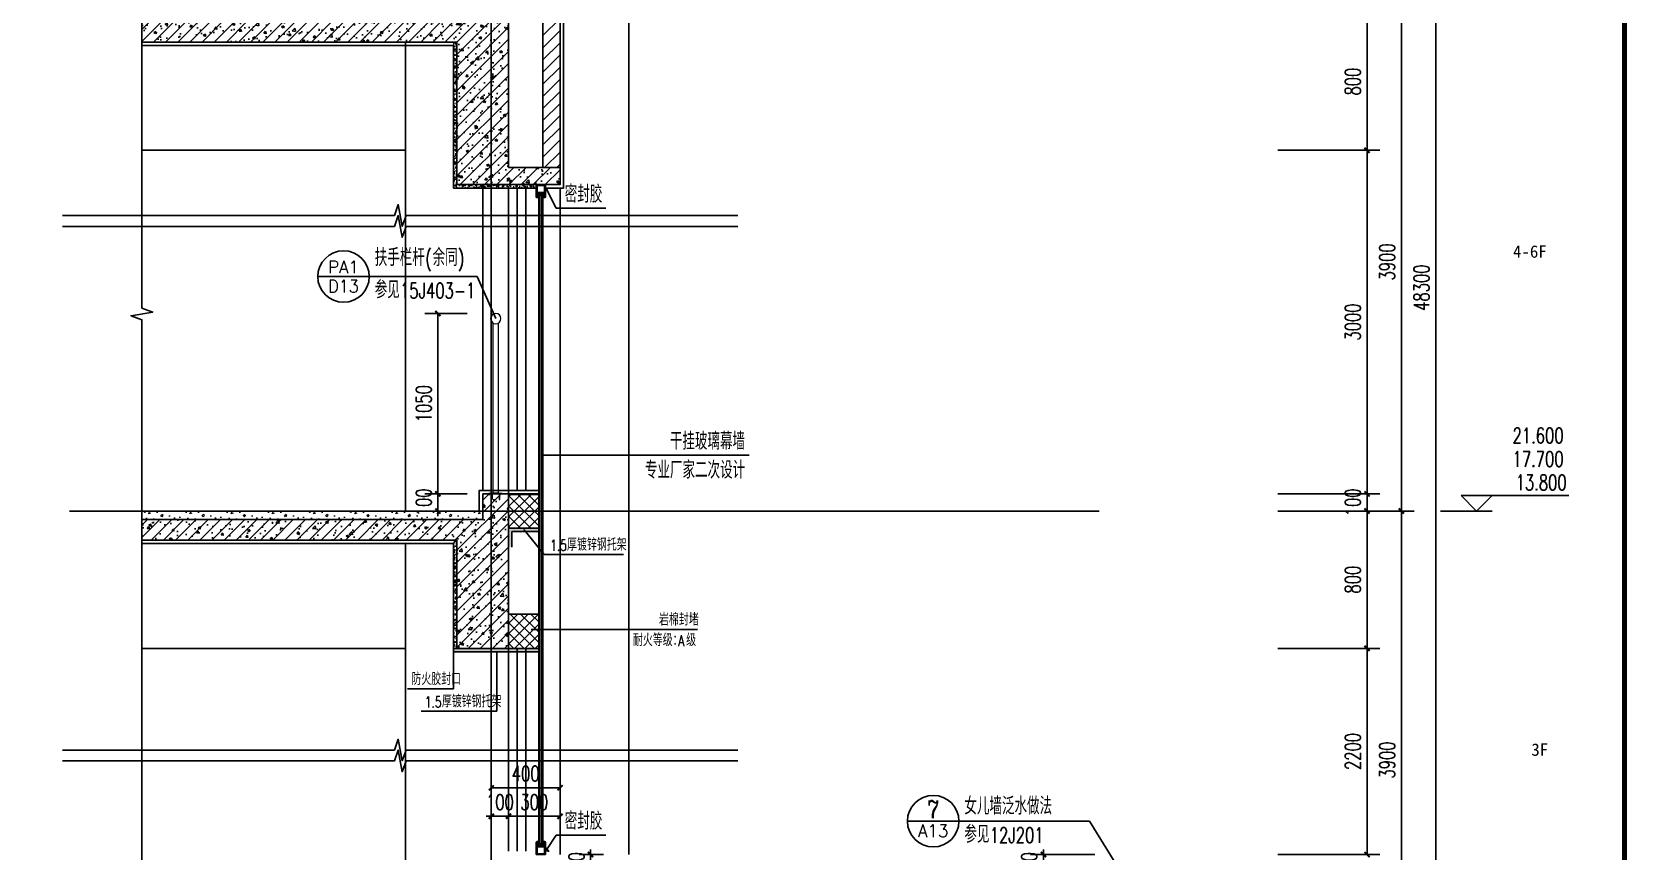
# Model space of a CAD drawing. Extents: x 1738711 to 2346805, y 1189731 to 2516152.
# Drawn here: x 1923901 to 1933188, y 1227714 to 1232484 of the extents above; entities that cross this region are included whole.
import ezdxf
from ezdxf.enums import TextEntityAlignment as Align

# ---------------------------------------------------------------- set-up
doc = ezdxf.new("R2010")
doc.units = 0
doc.header["$LTSCALE"] = 1000
doc.header["$MEASUREMENT"] = 0
for name, color, linetype, lineweight in [('_0', 7, 'Continuous', 25), ('填充', 252, 'Continuous', 5), ('栏杆', 6, 'Continuous', 15)]:
    doc.layers.add(name, color=color, linetype=linetype, lineweight=lineweight)
for name, color, linetype in [('CONTINUOUS', 7, 'Continuous'), ('CURTWALL', 4, 'Continuous'), ('DIM_ELEV', 3, 'Continuous'), ('DIM_IDEN', 3, 'Continuous'), ('DIM_LEAD', 3, 'Continuous'), ('DIM_SYMB', 3, 'Continuous'), ('DOTE', 1, 'Continuous'), ('IRON1', 8, 'Continuous'), ('PUB_DIM', 3, 'Continuous'), ('PUB_HATCH', 8, 'Continuous'), ('PUB_TEXT', 7, 'Continuous'), ('TK', 4, 'Continuous'), ('WALL', 40, 'Continuous'), ('WINDOW', 144, 'Continuous'), ('切线', 35, 'Continuous'), ('看线', 8, 'Continuous'), ('面层', 6, 'Continuous')]:
    doc.layers.add(name, color=color, linetype=linetype)
doc.styles.add('_TCH_DIM', font='SIMPLEX', dxfattribs={"bigfont": 'GBCBIG'})
doc.styles.add('_TCH_DIM_T3', font='SIMPLEX', dxfattribs={"width": 0.705882, "bigfont": 'GBCBIG'})
doc.styles.add('_TCH_LABEL', font='COMPLEX', dxfattribs={"bigfont": 'GBCBIG'})
doc.styles.add('STW', font='simhei_0.ttf')
doc.styles.add('宋体', font='SIMSUN.TTF', dxfattribs={"width": 0.75})
doc.dimstyles.new('_TCH_ARCH&&30', dxfattribs={"dimtxt": 89.25, "dimasz": 30, "dimexe": 75, "dimexo": 90, "dimgap": 37.875, "dimtad": 1, "dimdec": 0, "dimzin": 0, "dimdsep": 46, "dimtxsty": '_TCH_DIM_T3', "dimblk": 'ARCHTICK', "dimcen": 0.09, "dimclrt": 7, "dimazin": 2, "dimtfac": 1, "dimtdec": 0, "dimtix": 1, "dimtmove": 2, "dimatfit": 3, "dimfxl": 20, "dimtolj": 1, "dimtzin": 0, "dimarcsym": 0})
pattern_1 = [(37.5, (0, 0), (-0.80001565, 24.47066187), [0, -19.304, 0, -21.59, 0, -20.6375]), (7.5, (0, 0), (22.47616416, 35.84125503), [0, -10.414, 0, -17.399, 0, -6.6675]), (327.5, (-15.62, 0), (39.54961851, 0.07185923), [0, -6.35, 0, -22.86, 0, -29.845]), (317.5, (-15.62, 0), (38.1778226, 11.14646616), [0, -3.175, 0, -14.986, 0, -17.145])]

# ---------------------------------------------------------------- blocks, each defined once
blk = doc.blocks.new('gdfdgdfgdfbvfcxv')
at = {"layer": '填充'}
blk.add_line((264925, -67479), (264925, -67589), dxfattribs=at)
for points in [[(264919, -67480), (264829, -67480, -1), (264829, -67468), (264919, -67468)], [(264919, -67588), (264829, -67588, 1), (264829, -67600), (264919, -67600)]]:
    blk.add_lwpolyline(points, format="xyb", dxfattribs=at)
blk.add_lwpolyline([(264911, -67634), (264911, -67434), (264919, -67434), (264919, -67634)], close=True, dxfattribs=at)
blk.add_lwpolyline([(264911, -67634), (264911, -67434), (264919, -67434), (264919, -67634)], close=True, dxfattribs=at)
for centre, radius, start, end in [((264919, -67483), 4.5, 318.2388, 90), ((264915, -67488), 9.2, 330.3198, 59.7492), ((264919, -67495), 4.5, 318.2388, 90), ((264919, -67501), 4.5, 318.2388, 90), ((264919, -67507), 4.5, 318.2388, 90), ((264919, -67513), 4.5, 318.2388, 90), ((264919, -67519), 4.5, 318.2388, 90), ((264919, -67525), 4.5, 318.2388, 90), ((264919, -67531), 4.5, 318.2388, 90), ((264919, -67537), 4.5, 318.2388, 90), ((264919, -67543), 4.5, 318.2388, 90), ((264919, -67549), 4.5, 318.2388, 90), ((264919, -67555), 4.5, 318.2388, 90), ((264919, -67561), 4.5, 318.2388, 90), ((264919, -67567), 4.5, 318.2388, 90), ((264919, -67573), 4.5, 318.2388, 90), ((264919, -67579), 4.5, 318.2388, 90), ((264919, -67585), 4.5, 270, 90)]:
    blk.add_arc(centre, radius, start, end, dxfattribs=at)
blk = doc.blocks.new('ghwerGWEGWEGW')
at = {"layer": '栏杆', "color": 6, "ltscale": 100}
for points in [[(2184611.4, 1556743.3), (2184611.4, 1557732.3)], [(2184641.4, 1556743.3), (2184641.4, 1557732.3)]]:
    blk.add_lwpolyline(points, dxfattribs=at)
blk.add_circle((2184626.4, 1557758.3), 30, dxfattribs=at)
at = {"layer": 'CONTINUOUS', "xscale": -0.384000000001397, "yscale": 0.384000000001397, "zscale": 0.384000000001397, "rotation": 270}
blk.add_blockref('gdfdgdfgdfbvfcxv', (2210560.7, 1455012.4), dxfattribs=at)
blk = doc.blocks.new('sadfqwerwer234')
at = {"layer": 'IRON1'}
for points in [[(15, -77.5), (8, -75.6), (8, -62.5), (15, -62.5)], [(39, -77.5), (46, -75.6), (46, -62.5), (39, -62.5)]]:
    blk.add_hatch(color=256, dxfattribs=at).paths.add_polyline_path(points)
for p, q in [((0, -70.6), (0, 0)), ((0, 0), (54, 0)), ((54, 0), (54, -70.6)), ((5, -75.6), (5, -5)), ((5, -5), (49, -5)), ((49, -45.6), (5, -45.6)), ((5, -45.6), (5, -75.6)), ((5, -75.6), (8, -75.6)), ((46, -48.6), (8, -48.6)), ((8, -48.6), (8, -75.6)), ((8, -48.6), (46, -62.5)), ((46, -48.6), (8, -62.5)), ((8, -62.5), (46, -62.5)), ((8, -75.6), (15, -77.5)), ((39, -62.5), (15, -62.5)), ((46, -75.6), (39, -77.5)), ((46, -75.6), (46, -48.6)), ((46, -75.6), (49, -75.6)), ((49, -75.6), (46, -75.6)), ((49, -5), (49, -75.6)), ((49, -75.6), (49, -45.6)), ((49, -75.6), (49, -70.6))]:
    blk.add_line(p, q, dxfattribs=at)
for centre, start, end in [((5, -70.6), 180, 270), ((49, -70.6), 270, 0)]:
    blk.add_arc(centre, 5, start, end, dxfattribs=at)
blk = doc.blocks.new('hjashrtahreahe')
at = {"layer": 'TK', "color": 3, "const_width": 100}
blk.add_lwpolyline([(2500, 1000), (2500, 58400), (83100, 58400), (83100, 1000)], close=True, dxfattribs=at)
at = {"layer": 'TK', "style": '宋体', "width": 0.75}
for tag, height, p in [('项目负责人', 350, (6003, 57089)), ('专业负责人', 350, (6003, 56224)), ('设计人', 350, (6003, 55419)), ('版号1', 250, (77304, 22193)), ('时间1', 250, (82405, 22193)), ('版号2', 250, (77304, 21593)), ('时间2', 250, (82405, 21593)), ('版号3', 250, (77304, 20993)), ('时间3', 250, (82405, 20993)), ('建筑会签', 0.0001, (78978, 2403)), ('电气会签', 0.0001, (82128, 2403)), ('结构会签', 0.0001, (78978, 1803)), ('暖通会签', 0.0001, (82128, 1803)), ('给排水会签', 0.0001, (78978, 1250)), ('智能化会签', 0.0001, (82128, 1250))]:
    blk.add_attdef(tag, text='', height=height, dxfattribs=at).set_placement(p, align=Align.CENTER)
for tag, p in [('合作设计单位', (80816, 48986)), ('版号说明1', (79854, 22318)), ('版号说明2', (79854, 21718)), ('版号说明3', (79854, 21118)), ('浙江绿储科技有限公司', (80545, 16036)), ('百兆瓦级集中式熔盐储能关键', (80545, 14953)), ('设备研发及制造基地项目', (80545, 14603)), ('1#研发楼', (80545, 13636)), ('图名', (80545, 12436)), ('工程编号', (78978, 11461)), ('子项编号', (82128, 11461)), ('建筑', (78978, 10711)), ('图号', (82128, 10711)), ('施工图', (78978, 9961)), ('2023.03', (82128, 9961)), ('审定', (79353, 8461)), ('审核', (79353, 7711)), ('工程负责', (79353, 6961)), ('专业负责', (79353, 6211)), ('设计', (79353, 5461)), ('制图', (79353, 4711)), ('校对', (79353, 3961))]:
    blk.add_attdef(tag, text='', height=250, dxfattribs=at).set_placement(p, align=Align.MIDDLE_CENTER)
blk = doc.blocks.new('_ArchTick')
at = {"color": 0, "linetype": 'ByBlock', "const_width": 0.4}
blk.add_lwpolyline([(-0.5, -0.5), (0.5, 0.5)], dxfattribs=at)
blk = doc.blocks.new('*D428')
at = {"layer": 'Defpoints', "color": 0, "transparency": 16777216}
for p in [(1926975.9, 1228082.8), (1926575.9, 1227859.8), (1926975.9, 1227859.8)]:
    blk.add_point(p, dxfattribs=at)
at = {"layer": 'PUB_DIM', "color": 0, "lineweight": -2, "transparency": 16777216}
for p, q in [((1926575.9, 1227949.8), (1926575.9, 1228157.8)), ((1926975.9, 1227949.8), (1926975.9, 1228157.8)), ((1926575.9, 1228082.8), (1926975.9, 1228082.8))]:
    blk.add_line(p, q, dxfattribs=at)
at = {"layer": 'PUB_DIM', "color": 0, "lineweight": -2, "transparency": 16777216, "xscale": 30, "yscale": 30, "zscale": 30, "rotation": 180}
blk.add_blockref('_ArchTick', (1926575.9, 1228082.8), dxfattribs=at)
at = {"layer": 'PUB_DIM', "color": 0, "lineweight": -2, "transparency": 16777216, "xscale": 30, "yscale": 30, "zscale": 30}
blk.add_blockref('_ArchTick', (1926975.9, 1228082.8), dxfattribs=at)
at = {"layer": 'PUB_DIM', "color": 7, "transparency": 16777216, "insert": (1926775.9, 1228165.3), "char_height": 89.25, "attachment_point": 5, "style": '_TCH_DIM_T3'}
blk.add_mtext('\\A1;400', dxfattribs=at)
blk = doc.blocks.new('*D429')
at = {"layer": 'Defpoints', "color": 0, "transparency": 16777216}
for p in [(1926975.9, 1227917.3), (1926675.9, 1227694.4), (1926975.9, 1227694.4)]:
    blk.add_point(p, dxfattribs=at)
at = {"layer": 'PUB_DIM', "color": 0, "lineweight": -2, "transparency": 16777216}
for p, q in [((1926675.9, 1227784.4), (1926675.9, 1227992.3)), ((1926975.9, 1227784.4), (1926975.9, 1227992.3)), ((1926675.9, 1227917.3), (1926975.9, 1227917.3))]:
    blk.add_line(p, q, dxfattribs=at)
at = {"layer": 'PUB_DIM', "color": 0, "lineweight": -2, "transparency": 16777216, "xscale": 30, "yscale": 30, "zscale": 30, "rotation": 180}
blk.add_blockref('_ArchTick', (1926675.9, 1227917.3), dxfattribs=at)
at = {"layer": 'PUB_DIM', "color": 0, "lineweight": -2, "transparency": 16777216, "xscale": 30, "yscale": 30, "zscale": 30}
blk.add_blockref('_ArchTick', (1926975.9, 1227917.3), dxfattribs=at)
at = {"layer": 'PUB_DIM', "color": 7, "transparency": 16777216, "insert": (1926825.9, 1227999.8), "char_height": 89.25, "attachment_point": 5, "style": '_TCH_DIM_T3'}
blk.add_mtext('\\A1;300', dxfattribs=at)
blk = doc.blocks.new('*D430')
at = {"layer": 'Defpoints', "color": 0, "transparency": 16777216}
for p in [(1926675.9, 1227917.3), (1926575.9, 1227694.4), (1926675.9, 1227694.4)]:
    blk.add_point(p, dxfattribs=at)
at = {"layer": 'PUB_DIM', "color": 0, "lineweight": -2, "transparency": 16777216}
for p, q in [((1926575.9, 1227784.4), (1926575.9, 1227992.3)), ((1926675.9, 1227784.4), (1926675.9, 1227992.3)), ((1926575.9, 1227917.3), (1926545.9, 1227917.3)), ((1926575.9, 1227917.3), (1926675.9, 1227917.3)), ((1926675.9, 1227917.3), (1926705.9, 1227917.3))]:
    blk.add_line(p, q, dxfattribs=at)
at = {"layer": 'PUB_DIM', "color": 0, "lineweight": -2, "transparency": 16777216, "xscale": 30, "yscale": 30, "zscale": 30}
blk.add_blockref('_ArchTick', (1926575.9, 1227917.3), dxfattribs=at)
at = {"layer": 'PUB_DIM', "color": 0, "lineweight": -2, "transparency": 16777216, "xscale": 30, "yscale": 30, "zscale": 30, "rotation": 180}
blk.add_blockref('_ArchTick', (1926675.9, 1227917.3), dxfattribs=at)
at = {"layer": 'PUB_DIM', "color": 7, "transparency": 16777216, "insert": (1926625.9, 1227999.8), "char_height": 89.25, "attachment_point": 5, "style": '_TCH_DIM_T3'}
blk.add_mtext('\\A1;100', dxfattribs=at)
blk = doc.blocks.new('*D433')
at = {"layer": 'Defpoints', "color": 0, "transparency": 16777216}
for p in [(1926996.4, 1227694.4), (1927153.9, 1227694.4), (1926996.4, 1227614.4)]:
    blk.add_point(p, dxfattribs=at)
at = {"layer": 'PUB_DIM', "color": 0, "lineweight": -2, "transparency": 16777216}
for p, q in [((1927153.9, 1227694.4), (1927153.9, 1227724.4)), ((1927086.4, 1227694.4), (1927228.9, 1227694.4)), ((1927153.9, 1227614.4), (1927153.9, 1227694.4)), ((1927086.4, 1227614.4), (1927228.9, 1227614.4)), ((1927153.9, 1227614.4), (1927153.9, 1227584.4))]:
    blk.add_line(p, q, dxfattribs=at)
at = {"layer": 'PUB_DIM', "color": 0, "lineweight": -2, "transparency": 16777216, "xscale": 30, "yscale": 30, "zscale": 30}
for p, rotation in [((1927153.9, 1227694.4), 270), ((1927153.9, 1227614.4), 90)]:
    blk.add_blockref('_ArchTick', p, dxfattribs=dict(at, rotation=rotation))
at = {"layer": 'PUB_DIM', "color": 7, "transparency": 16777216, "insert": (1927071.4, 1227654.4), "char_height": 89.25, "attachment_point": 5, "rotation": 90, "style": '_TCH_DIM_T3'}
blk.add_mtext('\\A1;80', dxfattribs=at)
blk = doc.blocks.new('*D437')
at = {"layer": 'Defpoints', "color": 0, "transparency": 16777216}
for p in [(1929790.2, 1227694.4), (1930179.7, 1227694.4), (1930179.7, 1227614.4)]:
    blk.add_point(p, dxfattribs=at)
at = {"layer": 'PUB_DIM', "color": 0, "lineweight": -2, "transparency": 16777216}
for p, q in [((1929790.2, 1227694.4), (1929790.2, 1227724.4)), ((1930089.7, 1227694.4), (1929715.2, 1227694.4)), ((1929790.2, 1227614.4), (1929790.2, 1227694.4)), ((1930089.7, 1227614.4), (1929715.2, 1227614.4)), ((1929790.2, 1227614.4), (1929790.2, 1227584.4))]:
    blk.add_line(p, q, dxfattribs=at)
at = {"layer": 'PUB_DIM', "color": 0, "lineweight": -2, "transparency": 16777216, "xscale": 30, "yscale": 30, "zscale": 30}
for p, rotation in [((1929790.2, 1227694.4), 270), ((1929790.2, 1227614.4), 90)]:
    blk.add_blockref('_ArchTick', p, dxfattribs=dict(at, rotation=rotation))
at = {"layer": 'PUB_DIM', "color": 7, "transparency": 16777216, "insert": (1929707.7, 1227654.4), "char_height": 89.25, "attachment_point": 5, "rotation": 90, "style": '_TCH_DIM_T3'}
blk.add_mtext('\\A1;80', dxfattribs=at)
blk = doc.blocks.new('*D454')
at = {"layer": 'Defpoints', "color": 0, "transparency": 16777216}
for p in [(1926264.7, 1229794.4), (1926525.9, 1229794.4), (1926525.9, 1229694.4)]:
    blk.add_point(p, dxfattribs=at)
at = {"layer": 'PUB_DIM', "color": 0, "lineweight": -2, "transparency": 16777216}
for p, q in [((1926435.9, 1229794.4), (1926189.7, 1229794.4)), ((1926264.7, 1229794.4), (1926264.7, 1229824.4)), ((1926264.7, 1229694.4), (1926264.7, 1229794.4)), ((1926435.9, 1229694.4), (1926189.7, 1229694.4)), ((1926264.7, 1229694.4), (1926264.7, 1229664.4))]:
    blk.add_line(p, q, dxfattribs=at)
at = {"layer": 'PUB_DIM', "color": 0, "lineweight": -2, "transparency": 16777216, "xscale": 30, "yscale": 30, "zscale": 30}
for p, rotation in [((1926264.7, 1229794.4), 270), ((1926264.7, 1229694.4), 90)]:
    blk.add_blockref('_ArchTick', p, dxfattribs=dict(at, rotation=rotation))
at = {"layer": 'PUB_DIM', "color": 7, "transparency": 16777216, "insert": (1926182.2, 1229744.4), "char_height": 89.25, "attachment_point": 5, "rotation": 90, "style": '_TCH_DIM_T3'}
blk.add_mtext('\\A1;100', dxfattribs=at)
blk = doc.blocks.new('*D455')
at = {"layer": 'Defpoints', "color": 0, "transparency": 16777216}
for p in [(1926264.7, 1230844.3), (1926525.9, 1230844.3), (1926525.9, 1229794.4)]:
    blk.add_point(p, dxfattribs=at)
at = {"layer": 'PUB_DIM', "color": 0, "lineweight": -2, "transparency": 16777216}
for p, q in [((1926435.9, 1230844.3), (1926189.7, 1230844.3)), ((1926264.7, 1229794.4), (1926264.7, 1230844.3)), ((1926435.9, 1229794.4), (1926189.7, 1229794.4))]:
    blk.add_line(p, q, dxfattribs=at)
at = {"layer": 'PUB_DIM', "color": 0, "lineweight": -2, "transparency": 16777216, "xscale": 30, "yscale": 30, "zscale": 30}
for p, rotation in [((1926264.7, 1230844.3), 90), ((1926264.7, 1229794.4), 270)]:
    blk.add_blockref('_ArchTick', p, dxfattribs=dict(at, rotation=rotation))
at = {"layer": 'PUB_DIM', "color": 7, "transparency": 16777216, "insert": (1926182.2, 1230319.3), "char_height": 89.25, "attachment_point": 5, "rotation": 90, "style": '_TCH_DIM_T3'}
blk.add_mtext('\\A1;1050', dxfattribs=at)
blk = doc.blocks.new('*D1159')
at = {"layer": 'Defpoints', "color": 0, "transparency": 16777216}
for p in [(1931064.9, 1228894.4), (1931674, 1228894.4), (1931064.9, 1227694.4)]:
    blk.add_point(p, dxfattribs=at)
at = {"layer": 'PUB_DIM', "color": 0, "lineweight": -2, "transparency": 16777216}
for p, q in [((1931154.9, 1228894.4), (1931749, 1228894.4)), ((1931674, 1227694.4), (1931674, 1228894.4)), ((1931154.9, 1227694.4), (1931749, 1227694.4))]:
    blk.add_line(p, q, dxfattribs=at)
at = {"layer": 'PUB_DIM', "color": 0, "lineweight": -2, "transparency": 16777216, "xscale": 30, "yscale": 30, "zscale": 30}
for p, rotation in [((1931674, 1228894.4), 90), ((1931674, 1227694.4), 270)]:
    blk.add_blockref('_ArchTick', p, dxfattribs=dict(at, rotation=rotation))
at = {"layer": 'PUB_DIM', "color": 7, "transparency": 16777216, "insert": (1931591.5, 1228294.4), "char_height": 89.25, "attachment_point": 5, "rotation": 90, "style": '_TCH_DIM_T3'}
blk.add_mtext('\\A1;2200', dxfattribs=at)
blk = doc.blocks.new('*D1160')
at = {"layer": 'Defpoints', "color": 0, "transparency": 16777216}
for p in [(1931064.9, 1229694.4), (1931674, 1229694.4), (1931064.9, 1228894.4)]:
    blk.add_point(p, dxfattribs=at)
at = {"layer": 'PUB_DIM', "color": 0, "lineweight": -2, "transparency": 16777216}
for p, q in [((1931154.9, 1229694.4), (1931749, 1229694.4)), ((1931674, 1228894.4), (1931674, 1229694.4)), ((1931154.9, 1228894.4), (1931749, 1228894.4))]:
    blk.add_line(p, q, dxfattribs=at)
at = {"layer": 'PUB_DIM', "color": 0, "lineweight": -2, "transparency": 16777216, "xscale": 30, "yscale": 30, "zscale": 30}
for p, rotation in [((1931674, 1229694.4), 90), ((1931674, 1228894.4), 270)]:
    blk.add_blockref('_ArchTick', p, dxfattribs=dict(at, rotation=rotation))
at = {"layer": 'PUB_DIM', "color": 7, "transparency": 16777216, "insert": (1931591.5, 1229294.4), "char_height": 89.25, "attachment_point": 5, "rotation": 90, "style": '_TCH_DIM_T3'}
blk.add_mtext('\\A1;800', dxfattribs=at)
blk = doc.blocks.new('*D1161')
at = {"layer": 'Defpoints', "color": 0, "transparency": 16777216}
for p in [(1931064.9, 1229794.4), (1931674, 1229794.4), (1931064.9, 1229694.4)]:
    blk.add_point(p, dxfattribs=at)
at = {"layer": 'PUB_DIM', "color": 0, "lineweight": -2, "transparency": 16777216}
for p, q in [((1931154.9, 1229794.4), (1931749, 1229794.4)), ((1931674, 1229794.4), (1931674, 1229824.4)), ((1931674, 1229694.4), (1931674, 1229794.4)), ((1931154.9, 1229694.4), (1931749, 1229694.4)), ((1931674, 1229694.4), (1931674, 1229664.4))]:
    blk.add_line(p, q, dxfattribs=at)
at = {"layer": 'PUB_DIM', "color": 0, "lineweight": -2, "transparency": 16777216, "xscale": 30, "yscale": 30, "zscale": 30}
for p, rotation in [((1931674, 1229794.4), 270), ((1931674, 1229694.4), 90)]:
    blk.add_blockref('_ArchTick', p, dxfattribs=dict(at, rotation=rotation))
at = {"layer": 'PUB_DIM', "color": 7, "transparency": 16777216, "insert": (1931591.5, 1229744.4), "char_height": 89.25, "attachment_point": 5, "rotation": 90, "style": '_TCH_DIM_T3'}
blk.add_mtext('\\A1;100', dxfattribs=at)
blk = doc.blocks.new('*D1162')
at = {"layer": 'Defpoints', "color": 0, "transparency": 16777216}
for p in [(1931064.9, 1231794.4), (1931674, 1231794.4), (1931064.9, 1229794.4)]:
    blk.add_point(p, dxfattribs=at)
at = {"layer": 'PUB_DIM', "color": 0, "lineweight": -2, "transparency": 16777216}
for p, q in [((1931154.9, 1231794.4), (1931749, 1231794.4)), ((1931674, 1229794.4), (1931674, 1231794.4)), ((1931154.9, 1229794.4), (1931749, 1229794.4))]:
    blk.add_line(p, q, dxfattribs=at)
at = {"layer": 'PUB_DIM', "color": 0, "lineweight": -2, "transparency": 16777216, "xscale": 30, "yscale": 30, "zscale": 30}
for p, rotation in [((1931674, 1231794.4), 90), ((1931674, 1229794.4), 270)]:
    blk.add_blockref('_ArchTick', p, dxfattribs=dict(at, rotation=rotation))
at = {"layer": 'PUB_DIM', "color": 7, "transparency": 16777216, "insert": (1931591.5, 1230794.4), "char_height": 89.25, "attachment_point": 5, "rotation": 90, "style": '_TCH_DIM_T3'}
blk.add_mtext('\\A1;3000', dxfattribs=at)
blk = doc.blocks.new('*D1163')
at = {"layer": 'Defpoints', "color": 0, "transparency": 16777216}
for p in [(1931064.9, 1232594.4), (1931674, 1232594.4), (1931064.9, 1231794.4)]:
    blk.add_point(p, dxfattribs=at)
at = {"layer": 'PUB_DIM', "color": 0, "lineweight": -2, "transparency": 16777216}
for p, q in [((1931154.9, 1232594.4), (1931749, 1232594.4)), ((1931674, 1231794.4), (1931674, 1232594.4)), ((1931154.9, 1231794.4), (1931749, 1231794.4))]:
    blk.add_line(p, q, dxfattribs=at)
at = {"layer": 'PUB_DIM', "color": 0, "lineweight": -2, "transparency": 16777216, "xscale": 30, "yscale": 30, "zscale": 30}
for p, rotation in [((1931674, 1232594.4), 90), ((1931674, 1231794.4), 270)]:
    blk.add_blockref('_ArchTick', p, dxfattribs=dict(at, rotation=rotation))
at = {"layer": 'PUB_DIM', "color": 7, "transparency": 16777216, "insert": (1931591.5, 1232194.4), "char_height": 89.25, "attachment_point": 5, "rotation": 90, "style": '_TCH_DIM_T3'}
blk.add_mtext('\\A1;800', dxfattribs=at)
blk = doc.blocks.new('*D1174')
at = {"layer": 'Defpoints', "color": 0, "transparency": 16777216}
for p in [(1931064.9, 1229694.4), (1931874, 1229694.4), (1931064.9, 1226794.4)]:
    blk.add_point(p, dxfattribs=at)
at = {"layer": 'PUB_DIM', "color": 0, "lineweight": -2, "transparency": 16777216}
for p, q in [((1931154.9, 1229694.4), (1931949, 1229694.4)), ((1931874, 1226794.4), (1931874, 1229694.4)), ((1931154.9, 1226794.4), (1931949, 1226794.4))]:
    blk.add_line(p, q, dxfattribs=at)
at = {"layer": 'PUB_DIM', "color": 0, "lineweight": -2, "transparency": 16777216, "xscale": 30, "yscale": 30, "zscale": 30}
for p, rotation in [((1931874, 1229694.4), 90), ((1931874, 1226794.4), 270)]:
    blk.add_blockref('_ArchTick', p, dxfattribs=dict(at, rotation=rotation))
at = {"layer": 'PUB_DIM', "color": 7, "transparency": 16777216, "insert": (1931791.5, 1228244.4), "char_height": 89.25, "attachment_point": 5, "rotation": 90, "style": '_TCH_DIM_T3'}
blk.add_mtext('\\A1;3900', dxfattribs=at)
blk = doc.blocks.new('*D1175')
at = {"layer": 'Defpoints', "color": 0, "transparency": 16777216}
for p in [(1931064.9, 1232594.4), (1931874, 1232594.4), (1931064.9, 1229694.4)]:
    blk.add_point(p, dxfattribs=at)
at = {"layer": 'PUB_DIM', "color": 0, "lineweight": -2, "transparency": 16777216}
for p, q in [((1931154.9, 1232594.4), (1931949, 1232594.4)), ((1931874, 1229694.4), (1931874, 1232594.4)), ((1931154.9, 1229694.4), (1931949, 1229694.4))]:
    blk.add_line(p, q, dxfattribs=at)
at = {"layer": 'PUB_DIM', "color": 0, "lineweight": -2, "transparency": 16777216, "xscale": 30, "yscale": 30, "zscale": 30}
for p, rotation in [((1931874, 1232594.4), 90), ((1931874, 1229694.4), 270)]:
    blk.add_blockref('_ArchTick', p, dxfattribs=dict(at, rotation=rotation))
at = {"layer": 'PUB_DIM', "color": 7, "transparency": 16777216, "insert": (1931791.5, 1231144.4), "char_height": 89.25, "attachment_point": 5, "rotation": 90, "style": '_TCH_DIM_T3'}
blk.add_mtext('\\A1;3900', dxfattribs=at)
blk = doc.blocks.new('*D1179')
at = {"layer": 'Defpoints', "color": 0, "transparency": 16777216}
for p in [(1931064.9, 1240394.4), (1932074, 1240394.4), (1931064.9, 1221594.4)]:
    blk.add_point(p, dxfattribs=at)
at = {"layer": 'PUB_DIM', "color": 0, "lineweight": -2, "transparency": 16777216}
for p, q in [((1931154.9, 1240394.4), (1932149, 1240394.4)), ((1932074, 1221594.4), (1932074, 1240394.4)), ((1931154.9, 1221594.4), (1932149, 1221594.4))]:
    blk.add_line(p, q, dxfattribs=at)
at = {"layer": 'PUB_DIM', "color": 0, "lineweight": -2, "transparency": 16777216, "xscale": 30, "yscale": 30, "zscale": 30}
for p, rotation in [((1932074, 1240394.4), 90), ((1932074, 1221594.4), 270)]:
    blk.add_blockref('_ArchTick', p, dxfattribs=dict(at, rotation=rotation))
at = {"layer": 'PUB_DIM', "color": 7, "transparency": 16777216, "insert": (1931991.5, 1230994.4), "char_height": 89.25, "attachment_point": 5, "rotation": 90, "style": '_TCH_DIM_T3'}
blk.add_mtext('\\A1;48300', dxfattribs=at)

msp = doc.modelspace()

# ---------------------------------------------------------------- hatches: boundary and pattern name
at = {"layer": 'PUB_HATCH'}
h = msp.add_hatch(dxfattribs=at)
h.set_pattern_fill('钢筋混凝土', color=256, scale=20, style=0)
h.set_pattern_definition([(45, (-293506.13, -151941.136), (-35.3553391, 35.3553391), []), (50, (-293506.13, -151941.14), (143.4520365, -12.550427), [15, -165]), (355, (-293506.13, -151941.14), (-27.750267, 150.438427), [12, -132]), (100.4514, (-293494.17, -151942.18), (115.701876, 137.8879084), [12.748038, -140.228422]), (46.1842, (-293506.13, -151901.14), (213.44821, -33.103803), [22.5, -247.5]), (96.6356, (-293488.34, -151903.9), (186.932541, 194.823574), [19.122058, -210.3426]), (351.1842, (-293506.13, -151901.14), (186.932389, 194.82372), [18, -198]), (21, (-293486.13, -151911.14), (119.3814104, -80.523778), [15, -165]), (326, (-293486.13, -151911.14), (48.663066, 145.030009), [12, -132]), (71.4514, (-293476.18, -151917.85), (168.044526, 64.506099), [12.748038, -140.228422]), (37.5, (-293506.13, -151941.136), (2.4319711, 66.5787708), [0, -130.4, 0, -134, 0, -132.5]), (7.5, (-293506.13, -151941.14), (52.6139075, 78.8823424), [0, -76.4, 0, -127.4, 0, -50.5]), (327.5, (-293550.73, -151941.136), (106.7644872, -4.5109743), [0, -50, 0, -156, 0, -207]), (317.5, (-293570.73, -151941.14), (116.637234, 20.0209965), [0, -65, 0, -103.6, 0, -147])])
h.paths.add_polyline_path([(1924541.5, 1232544.4), (1926475.9, 1232544.4), (1926475.9, 1232694.4), (1926975.9, 1232694.4), (1926975.9, 1232594.4), (1926675.9, 1232594.4), (1926675.9, 1231694.4), (1926975.9, 1231694.4), (1926975.9, 1231594.4), (1926375.9, 1231594.4), (1926375.9, 1232385.3), (1926375.9, 1232424.4), (1924541.5, 1232424.4)])
h = msp.add_hatch(dxfattribs=at)
h.set_pattern_fill('普通砖', color=256, scale=20, style=0)
h.set_pattern_definition([(45, (0, 35.9), (-35.3553532, 35.3553532), [])])
h.paths.add_polyline_path([(1926975.9, 1232594.4), (1926875.9, 1232594.4), (1926875.9, 1231694.4), (1926975.9, 1231694.4)])
h = msp.add_hatch(dxfattribs=at)
h.set_pattern_fill('碎沙', color=256, scale=10, style=0)
h.set_pattern_definition(pattern_1)
h.paths.add_polyline_path([(1926836.9, 1231594.4), (1926375.9, 1231594.4), (1926375.9, 1232424.4), (1926355.9, 1232424.4), (1926355.9, 1231574.4), (1926836.9, 1231574.4)])
h = msp.add_hatch(dxfattribs=at)
h.set_pattern_fill('钢筋混凝土', color=256, scale=20, style=0)
h.set_pattern_definition([(45, (-293306.13, -151941.136), (-35.3553391, 35.3553391), []), (50, (-293306.13, -151941.14), (143.4520365, -12.550427), [15, -165]), (355, (-293306.13, -151941.14), (-27.750267, 150.438427), [12, -132]), (100.4514, (-293294.17, -151942.18), (115.701876, 137.8879084), [12.748038, -140.228422]), (46.1842, (-293306.13, -151901.14), (213.44821, -33.103803), [22.5, -247.5]), (96.6356, (-293288.34, -151903.9), (186.932541, 194.823574), [19.122058, -210.3426]), (351.1842, (-293306.13, -151901.14), (186.932389, 194.82372), [18, -198]), (21, (-293286.13, -151911.14), (119.3814104, -80.523778), [15, -165]), (326, (-293286.13, -151911.14), (48.663066, 145.030009), [12, -132]), (71.4514, (-293276.18, -151917.85), (168.044526, 64.506099), [12.748038, -140.228422]), (37.5, (-293306.13, -151941.136), (2.4319711, 66.5787708), [0, -130.4, 0, -134, 0, -132.5]), (7.5, (-293306.13, -151941.14), (52.6139075, 78.8823424), [0, -76.4, 0, -127.4, 0, -50.5]), (327.5, (-293350.73, -151941.136), (106.7644872, -4.5109743), [0, -50, 0, -156, 0, -207]), (317.5, (-293370.73, -151941.14), (116.637234, 20.0209965), [0, -65, 0, -103.6, 0, -147])])
h.paths.add_polyline_path([(1924541.5, 1229644.4), (1926525.9, 1229644.4), (1926525.9, 1229794.4), (1926675.9, 1229794.4), (1926675.9, 1228894.4), (1926375.9, 1228894.4), (1926375.9, 1229524.4), (1924541.5, 1229524.4)])
h = msp.add_hatch(color=256, dxfattribs=at)
h.dxf.hatch_style = 1
h.paths.add_polyline_path([(1926855.9, 1229594.4), (1926855.9, 1229574.4), (1926695.9, 1229574.4), (1926695.9, 1229484.4), (1926675.9, 1229484.4), (1926675.9, 1229594.4)])
h = msp.add_hatch(dxfattribs=at)
h.set_pattern_fill('碎沙', color=256, scale=10, style=0)
h.set_pattern_definition(pattern_1)
h.paths.add_polyline_path([(1926375.9, 1228894.4), (1926375.9, 1229524.4), (1926355.9, 1229524.4), (1926355.9, 1228894.4)])
h = msp.add_hatch(color=256, dxfattribs=at)
h.dxf.hatch_style = 1
h.paths.add_polyline_path([(1926355.9, 1228874.4), (1926355.9, 1228894.4), (1926851.9, 1228894.4), (1926851.9, 1228874.4)])
at = {"layer": '填充'}
h = msp.add_hatch(dxfattribs=at)
h.set_pattern_fill('多孔材料', color=256, scale=15, style=0)
h.set_pattern_definition([(135, (5929822.473, 1384582.61), (30.0000305, 30.0000305), []), (45, (5929822.473, 1384582.61), (30.0000305, -30.0000305), [])])
h.paths.add_polyline_path([(1926855.9, 1229791.4), (1926855.9, 1229694.4), (1926675.9, 1229694.4), (1926675.9, 1229791.4)])
h.paths.add_polyline_path([(1926855.9, 1229694.4), (1926855.9, 1229594.4), (1926675.9, 1229594.4), (1926675.9, 1229694.4)])
h = msp.add_hatch(dxfattribs=at)
h.set_pattern_fill('加气混凝土', color=256, scale=20, style=0)
h.set_pattern_definition([(0, (70.8, -73.2), (120, 240), [0, -240]), (0, (-69.6, -105.6), (120, 240), [0, -240]), (0, (8.4, -108), (120, 240), [0, -240]), (0, (93.6, -37.2), (120, 240), [0, -240]), (0, (-6, -120), (120, 240), [0, -240]), (0, (117.6, 114), (120, 240), [0, -240]), (0, (44.4, 94.8), (120, 240), [0, -240]), (0, (82.8, 64.8), (120, 240), [0, -240]), (0, (-112.8, 60), (120, 240), [0, -240]), (0, (4.8, 49.2), (120, 240), [0, -240]), (0, (-40.8, -12), (120, 240), [0, -240]), (0, (-38.4, -102), (120, 240), [0, -240]), (0, (51.6, -111.6), (120, 240), [0, -240]), (0, (117.6, -6), (120, 240), [0, -240]), (0, (-106.8, -43.2), (120, 240), [0, -240]), (0, (-86.4, -2.4), (120, 240), [0, -240]), (0, (7.2, -19.2), (120, 240), [0, -240]), (0, (-26.4, -54), (120, 240), [0, -240]), (0, (-45.6, 25.2), (120, 240), [0, -240]), (0, (-15.6, 115.2), (120, 240), [0, -240]), (0, (-97.2, -93.6), (120, 240), [0, -240]), (0, (34.8, 66), (120, 240), [0, -240]), (0, (-76.8, 69.6), (120, 240), [0, -240]), (0, (-96, 100.8), (120, 240), [0, -240]), (130.601294, (102.857, 38.857), (-599.99999337, 720.00000315), [10.536622, -4414.8444]), (18.4349488, (85.714, 43.43), (599.9999978, 239.9999982), [10.842096, -1507.05116]), (90, (85.71, 33.14), (120, 240), [10.285714, -469.71426]), (161.565051, (96, 29.714), (-600.000003, 239.9999821), [10.842096, -1507.05116]), (53.1301023, (96, 29.714), (120.0000002, 239.9999999), [11.428572, -1188.5714]), (135, (105.14, -92.57), (-120.0000145, 239.9999838), [9.697464, -669.12504]), (45, (91.43, -92.57), (119.9999992, 239.999999), [9.697464, -669.12504]), (135, (98.286, -99.43), (-120.0000145, 239.9999838), [9.697464, -669.12504]), (45, (98.286, -99.43), (119.9999992, 239.999999), [9.697464, -669.12504]), (116.565051, (-10.29, 68.57), (-2e-05, 479.999987), [12.77753, -255.5506]), (180, (-16, 80), (-120, 240), [13.714286, -226.2857]), (63.434949, (-35.43, 68.57), (1e-06, 479.999998), [12.77753, -255.5506]), (116.565051, (-29.71, 57.14), (-2e-05, 479.999987), [12.77753, -255.5506]), (0, (-29.71, 57.14), (120, 240), [13.714286, -226.2857]), (63.434949, (-16, 57.14), (1e-06, 479.999998), [12.77753, -255.5506]), (107.102728, (80, -12.571), (-359.999986237, 1200.000001936), [15.544538, -6513.161]), (143.972626, (75.429, 2.286), (-2279.9999711, 1679.9999981), [15.544538, -3248.808]), (180, (62.86, 11.43), (-120, 240), [14.857142, -225.14284]), (36.0273733, (35.429, 2.286), (2279.99998315, 1679.99998189), [15.544538, -3248.808]), (71.5650511, (30.857, -11.43), (360.00000185, 1199.99999793), [14.456126, -1503.43712]), (107.102728, (35.429, -26.286), (-359.999986237, 1200.000001936), [15.544538, -6513.161]), (143.972626, (48, -35.429), (-2279.9999711, 1679.9999981), [15.544538, -3248.808]), (0, (48, -35.43), (120, 240), [14.857142, -225.14284]), (36.0273733, (62.857, -35.429), (2279.99998315, 1679.99998189), [15.544538, -3248.808]), (71.5650511, (75.43, -26.286), (360.00000185, 1199.99999793), [14.456126, -1503.43712]), (150.255118, (82.286, 99.43), (-360.00000085, 239.99999703), [9.214008, -1925.72784]), (90, (74.29, 94.86), (120, 240), [9.142858, -470.8571]), (29.7448813, (74.286, 94.857), (360.0000002, 239.99999888), [9.214008, -1925.72784]), (116.565051, (26.29, -70.86), (-2e-05, 479.999987), [12.77753, -255.5506]), (168.690067, (20.571, -59.429), (-1080.0000008, 239.99999398), [11.654902, -2435.8742]), (41.1859251, (0, -65.143), (2999.999981823, 2639.999976915), [12.148738, -5090.3208]), (90, (0, -76.57), (120, 240), [11.428572, -468.5714]), (138.814074, (9.143, -84.571), (-2999.999946676, 2640.000016815), [12.148738, -5090.3208]), (16.6992442, (9.143, -84.571), (3959.999970207, 1199.99998743), [11.93178, -4999.415]), (60.9453959, (20.571, -81.143), (119.99999968, 239.99999788), [11.766434, -4930.1358]), (109.983106, (-74.286, 29.714), (-600.00000226, 1679.999995554), [13.3768, -5604.879]), (155.556045, (-78.857, 42.286), (-1560.000005946, 719.99998504), [13.809194, -5786.0526]), (24.4439547, (-104, 42.286), (1560.00000078, 719.999996537), [13.809194, -5786.0526]), (70.0168934, (-108.571, 29.714), (600.00000181, 1679.99999583), [13.3768, -5604.879]), (109.983106, (-104, 17.143), (-600.00000226, 1679.999995554), [13.3768, -5604.879]), (160.016893, (-91.429, 12.571), (-600.00000035, 239.99998907), [13.3768, -2795.751]), (19.9831065, (-91.429, 12.571), (599.9999967, 239.99999962), [13.3768, -2795.751]), (70.0168934, (-78.857, 17.143), (600.00000181, 1679.99999583), [13.3768, -5604.879]), (122.005383, (14.857, 8), (-120.0000161, 239.99998775), [10.781693, -2253.3736]), (18.4349488, (-1.143, 13.714), (599.9999978, 239.9999982), [10.842096, -1507.05116]), (90, (-1.14, 3.43), (120, 240), [10.285714, -469.71426]), (161.565051, (9.143, 0), (-600.000003, 239.9999821), [10.842096, -1507.05116]), (54.4623222, (9.143, 0), (839.99999878, 1199.9999982), [9.831228, -4119.2846]), (116.565051, (-54.86, -50.29), (-2e-05, 479.999987), [12.77753, -255.5506]), (180, (-60.57, -38.86), (-120, 240), [12.571428, -227.42856]), (59.0362434, (-80, -50.286), (120.00000039, 239.99999884), [13.32789, -2785.5288]), (120.963756, (-73.143, -61.714), (-120.0000164, 239.99998898), [13.32789, -2785.5288]), (0, (-73.14, -61.71), (120, 240), [12.571428, -227.42856]), (63.434949, (-60.57, -61.71), (1e-06, 479.999998), [12.77753, -255.5506])])
h.paths.add_polyline_path([(1924541.5, 1229694.4), (1926525.9, 1229694.4), (1926525.9, 1229644.4), (1924541.5, 1229644.4)])
h = msp.add_hatch(dxfattribs=at)
h.set_pattern_fill('多孔材料', color=256, scale=15, style=0)
h.set_pattern_definition([(135, (5929822.47, 1384862.602), (30.0000305, 30.0000305), []), (45, (5929822.47, 1384862.602), (30.0000305, -30.0000305), [])])
h.paths.add_polyline_path([(1926851.9, 1229094.4), (1926851.9, 1228894.4), (1926675.9, 1228894.4), (1926675.9, 1229094.4)])
at = {"layer": '看线'}
h = msp.add_hatch(dxfattribs=at)
h.set_pattern_fill('ANSI31', color=256, style=0)
h.set_pattern_definition([(135, (3533871.1538, 3310925.2754), (1.1225320151, 1.1225320151), [])])
edge = h.paths.add_edge_path()
edge.add_arc((1926921.1, 1231544.1), 32.6, 472.30725, 517.69275)
edge.add_line((1926890.9, 1231556.5), (1926890.9, 1231574.3))
edge.add_line((1926890.9, 1231574.3), (1926908.7, 1231574.3))
h = msp.add_hatch(dxfattribs=at)
h.set_pattern_fill('ANSI31', color=256, style=0)
h.set_pattern_definition([(225, (3533871.1538, -851636.5016), (1.1225320151, -1.1225320151), [])])
edge = h.paths.add_edge_path()
edge.add_arc((1926921.1, 1227744.7), 32.6, 202.30725, 247.69275, ccw=False)
edge.add_line((1926890.9, 1227732.3), (1926890.9, 1227714.5))
edge.add_line((1926890.9, 1227714.5), (1926908.7, 1227714.5))

# ---------------------------------------------------------------- linework, layer by layer
at = {"layer": 'CURTWALL'}
for points in [[(1926725.9, 1231574.4), (1926725.9, 1229814.4)], [(1926775.9, 1231574.4), (1926775.9, 1229814.4)], [(1926725.9, 1228894.4), (1926725.9, 1227714.4)], [(1926775.9, 1228894.4), (1926775.9, 1227714.4)]]:
    msp.add_lwpolyline(points, dxfattribs=at)
at = {"layer": 'DIM_ELEV'}
for p, q in [((1932311.9, 1229694.4), (1932221.9, 1229784.4)), ((1932221.9, 1229784.4), (1932848.3, 1229784.4)), ((1932311.9, 1229694.4), (1932401.9, 1229784.4)), ((1932101.9, 1229694.4), (1932401.9, 1229694.4))]:
    msp.add_line(p, q, dxfattribs=at)
at = {"layer": 'DIM_IDEN'}
for p, q in [((1925865.7, 1231059.3), (1925565.7, 1231059.3)), ((1926493.8, 1231059.3), (1925865.7, 1231059.3)), ((1926602, 1230814.4), (1926493.8, 1231059.3)), ((1929298.6, 1227888.7), (1928998.6, 1227888.7)), ((1930059.2, 1227888.7), (1929298.6, 1227888.7)), ((1930206.6, 1227650.1), (1930059.2, 1227888.7))]:
    msp.add_line(p, q, dxfattribs=at)
msp.add_lwpolyline([(1926602, 1230814.4, 1), (1926602, 1230814.4, 1)], format="xyb", close=True, dxfattribs=at)
for centre in [(1925715.7, 1231059.3), (1929148.6, 1227888.7)]:
    msp.add_circle(centre, 150, dxfattribs=at)
at = {"layer": 'DIM_LEAD'}
for p, q in [((1926896.6, 1231567.7), (1926954.4, 1231457.7)), ((1926954.4, 1231457.7), (1927242.7, 1231457.7)), ((1926875.9, 1230019.4), (1927535.6, 1230019.4)), ((1927535.6, 1230019.4), (1928078, 1230019.4)), ((1926765.5, 1229587.2), (1926884.5, 1229440.7)), ((1926884.5, 1229440.7), (1927345.6, 1229440.7)), ((1926807, 1229005), (1927117.5, 1229005)), ((1927117.5, 1229005), (1927776.9, 1229005)), ((1926355.9, 1228874.4), (1926355.9, 1228658.3)), ((1926607.1, 1228874.4), (1926607.1, 1228528.2)), ((1926355.9, 1228658.3), (1926087.9, 1228658.3)), ((1926607.1, 1228528.2), (1926166.9, 1228528.2)), ((1926896.6, 1227721), (1926954.4, 1227807.5)), ((1926954.4, 1227807.5), (1927242.7, 1227807.5))]:
    msp.add_line(p, q, dxfattribs=at)
at = {"layer": 'DIM_SYMB'}
for points in [[(1924541.5, 1221004.5), (1924541.5, 1230807.9), (1924478.5, 1230830.8), (1924604.5, 1230853), (1924541.5, 1230875.4), (1924541.5, 1240678.8)], [(1928011.6, 1231414.9), (1926079.3, 1231414.9), (1926056.3, 1231351.9), (1926034.1, 1231477.9), (1926011.8, 1231414.9), (1924079.4, 1231414.9)], [(1928011.6, 1231351), (1926079.3, 1231351), (1926056.3, 1231288), (1926034.1, 1231414), (1926011.8, 1231351), (1924079.4, 1231351)], [(1928011.6, 1228303), (1926079.3, 1228303), (1926056.3, 1228240), (1926034.1, 1228366), (1926011.8, 1228303), (1924079.4, 1228303)], [(1928011.6, 1228239.1), (1926079.3, 1228239.1), (1926056.3, 1228176.1), (1926034.1, 1228302.1), (1926011.8, 1228239.1), (1924079.4, 1228239.1)]]:
    msp.add_lwpolyline(points, dxfattribs=at)
at = {"layer": 'DOTE'}
for p, q in [((1926575.9, 1240716.7), (1926575.9, 1221032.3)), ((1930115.1, 1229694.4), (1924120.6, 1229694.4))]:
    msp.add_line(p, q, dxfattribs=at)
at = {"layer": 'PUB_HATCH'}
msp.add_lwpolyline([(1926855.9, 1229594.4), (1926675.9, 1229594.4), (1926675.9, 1229484.4)], dxfattribs=at)
at = {"layer": 'WALL'}
for p, q in [((1926975.9, 1231594.4), (1926975.9, 1232694.4)), ((1926675.9, 1231694.4), (1926675.9, 1232594.4)), ((1926875.9, 1231694.4), (1926875.9, 1232594.4)), ((1926375.9, 1232424.4), (1924541.5, 1232424.4)), ((1926375.9, 1232424.4), (1926375.9, 1231594.4)), ((1926975.9, 1231694.4), (1926675.9, 1231694.4)), ((1926975.9, 1231594.4), (1926375.9, 1231594.4)), ((1926675.9, 1231594.4), (1926675.9, 1231594.4)), ((1926525.9, 1229644.4), (1926525.9, 1229794.4)), ((1926675.9, 1229794.4), (1926525.9, 1229794.4)), ((1926675.9, 1228894.4), (1926675.9, 1229794.4)), ((1926525.9, 1229644.4), (1924541.5, 1229644.4)), ((1926375.9, 1229524.4), (1924541.5, 1229524.4)), ((1926375.9, 1229524.4), (1926375.9, 1228894.4)), ((1926675.9, 1228894.4), (1926375.9, 1228894.4)), ((1926475.9, 1228894.4), (1926475.9, 1228894.4))]:
    msp.add_line(p, q, dxfattribs=at)
at = {"layer": 'WINDOW', "color": 144}
for p, q in [((1926851.9, 1231531.9), (1926851.9, 1227756.8)), ((1926857.9, 1231531.9), (1926857.9, 1227756.8)), ((1926869.9, 1231531.9), (1926869.9, 1227756.8)), ((1926875.9, 1231531.9), (1926875.9, 1227756.8))]:
    msp.add_line(p, q, dxfattribs=at)
at = {"layer": '切线'}
msp.add_line((1926525.9, 1229694.4), (1924541.5, 1229694.4), dxfattribs=at)
for points in [[(1926890.9, 1231574.4), (1926995.9, 1231574.4), (1926995.9, 1232714.4), (1926623.9, 1232714.4)], [(1924541.5, 1232404.4), (1926355.9, 1232404.4), (1926355.9, 1231574.4), (1926836.9, 1231574.4)], [(1926851.9, 1229814.4), (1926505.9, 1229814.4), (1926505.9, 1229694.4)], [(1926355.9, 1228894.4), (1926355.9, 1229504.4), (1924541.5, 1229504.4)], [(1926851.9, 1228894.4), (1926355.9, 1228894.4), (1926355.9, 1228874.4), (1926851.9, 1228874.4)]]:
    msp.add_lwpolyline(points, dxfattribs=at)
for centre, start, end in [((1926921.1, 1231544.1), 112.30728, 157.64894), ((1926921.1, 1227744.7), 202.35106, 247.69272)]:
    msp.add_arc(centre, 32.6, start, end, dxfattribs=at)
at = {"layer": '看线'}
for p, q in [((1927375.9, 1239194.4), (1927375.9, 1227694.4)), ((1926075.9, 1232424.4), (1926075.9, 1229694.4)), ((1924541.5, 1231794.4), (1926075.9, 1231794.4)), ((1926525.9, 1229814.4), (1926525.9, 1231574.4)), ((1926675.9, 1231574.4), (1926675.9, 1227714.4)), ((1926975.9, 1231574.4), (1926975.9, 1229694.4)), ((1926975.9, 1229694.4), (1926975.9, 1227694.4)), ((1926075.9, 1229504.4), (1926075.9, 1226794.4)), ((1924541.5, 1228894.4), (1926075.9, 1228894.4))]:
    msp.add_line(p, q, dxfattribs=at)
at = {"layer": '面层'}
for p, q in [((1926675.9, 1229794.4), (1926855.9, 1229794.4)), ((1926675.9, 1229791.4), (1926855.9, 1229791.4)), ((1926675.9, 1229594.4), (1926855.9, 1229594.4)), ((1926675.9, 1229594.4), (1926855.9, 1229594.4)), ((1926675.9, 1229094.4), (1926851.9, 1229094.4))]:
    msp.add_line(p, q, dxfattribs=at)
msp.add_lwpolyline([(1926855.9, 1229574.4), (1926695.9, 1229574.4), (1926695.9, 1229484.4)], dxfattribs=at)

# ---------------------------------------------------------------- block references
at = {"xscale": 0.3, "yscale": 0.3, "zscale": 0.3, "rotation": 270}
msp.add_blockref('hjashrtahreahe', (1915653.1, 1243631.6), dxfattribs=at)
at = {"layer": '_0', "xscale": -1}
msp.add_blockref('ghwerGWEGWEGW', (4111228.4, -326943.9), dxfattribs=at)
at = {"layer": 'IRON1', "xscale": -1}
msp.add_blockref('sadfqwerwer234', (1926890.9, 1231594.4), dxfattribs=at)
at = {"layer": 'IRON1', "rotation": 180}
msp.add_blockref('sadfqwerwer234', (1926890.9, 1227694.4), dxfattribs=at)

# ---------------------------------------------------------------- texts
at = {"style": 'STW'}
for s, p in [('4-6F', (1932524, 1231169.1)), ('3F', (1932630.6, 1228269.1))]:
    msp.add_text(s, height=72.1, dxfattribs=at).set_placement(p)
at = {"layer": 'PUB_TEXT', "color": 7, "style": '_TCH_DIM'}
for s, height, p in [('密封胶', 101.28, (1927003.4, 1231489.2)), ('扶手栏杆', 101.28, (1925897.2, 1231120.5)), ('余同', 101.28, (1926234.1, 1231120.5)), ('参见', 101.28, (1925897.2, 1230932.8)), ('干挂玻璃幕墙', 101.28, (1927615.4, 1230050.9)), ('专业厂家二次设计', 101.28, (1927470.1, 1229882.9)), ('厚镀锌钢托架', 72.34, (1927016.7, 1229463.2)), ('岩棉封堵', 72.34, (1927551.8, 1229027.5)), ('耐火等级：', 72.34, (1927400.1, 1228907.5)), ('级', 72.3, (1927710.5, 1228907.5)), ('防火胶封口', 72.34, (1926110.4, 1228680.8)), ('厚镀锌钢托架', 72.34, (1926288, 1228550.7)), ('女儿墙泛水做法', 101.28, (1929330.1, 1227926.9)), ('密封胶', 101.28, (1927003.4, 1227839)), ('参见', 101.28, (1929330.1, 1227762.3))]:
    msp.add_text(s, height=height, dxfattribs=at).set_placement(p)
at = {"layer": 'PUB_TEXT', "color": 7, "style": '_TCH_LABEL'}
for s, height, p, p2 in [('PA1', 72.46, (1925625.9, 1231078.4), (1925805.4, 1231078.4)), ('D13', 73.24, (1925626.7, 1230967), (1925804.6, 1230967)), ('7', 104.4, (1929113.8, 1227905.3), (1929183.4, 1227905.3)), ('A13', 74.03, (1929060.5, 1227795.7), (1929236.8, 1227795.7))]:
    msp.add_text(s, height=height, dxfattribs=at).set_placement(p, p2, align=Align.FIT)
at = {"layer": 'PUB_TEXT', "color": 7, "style": '_TCH_DIM', "width": 0.705882}
for s, height, p in [('(', 89.2, (1926192.1, 1231120.5)), (')', 89.2, (1926381.5, 1231120.5)), ('15J403-1', 89.25, (1926044.6, 1230932.8)), ('21.600', 89.25, (1932521.3, 1230088.9)), ('17.700', 89.25, (1932521.3, 1229952.4)), ('13.800', 89.25, (1932539.3, 1229815.9)), ('1.5', 63.75, (1926918.1, 1229463.2)), ('A', 63.8, (1927663.4, 1228907.5)), ('1.5', 63.75, (1926189.4, 1228550.7)), ('12J201', 89.25, (1929477.6, 1227762.3))]:
    msp.add_text(s, height=height, dxfattribs=at).set_placement(p)

# ---------------------------------------------------------------- dimensions: what is measured, and where the dimension line sits
at = {"layer": 'PUB_DIM'}
for p1, p2, distance, text, picture, middle in [((1931064.9, 1221594.4), (1931064.9, 1240394.4), -1009.1, '48300', '*D1179', (1931991.5, 1230994.4)), ((1931064.9, 1229694.4), (1931064.9, 1232594.4), -809.1, '3900', '*D1175', (1931791.5, 1231144.4)), ((1931064.9, 1229794.4), (1931064.9, 1231794.4), -609.1, '3000', '*D1162', (1931591.5, 1230794.4)), ((1931064.9, 1226794.4), (1931064.9, 1229694.4), -809.1, '3900', '*D1174', (1931791.5, 1228244.4)), ((1931064.9, 1227694.4), (1931064.9, 1228894.4), -609.1, '2200', '*D1159', (1931591.5, 1228294.4))]:
    dim = msp.add_aligned_dim(p1=p1, p2=p2, distance=distance, text=text, dimstyle='_TCH_ARCH&&30', dxfattribs=at)
    dim.commit()
    dim.dimension.update_dxf_attribs({"geometry": picture, "text_midpoint": middle})
for p1, p2, distance, picture, middle in [((1931064.9, 1231794.4), (1931064.9, 1232594.4), -609.1, '*D1163', (1931591.5, 1232194.4)), ((1926525.9, 1229794.4), (1926525.9, 1230844.3), 261.3, '*D455', (1926182.2, 1230319.3)), ((1926525.9, 1229694.4), (1926525.9, 1229794.4), 261.3, '*D454', (1926182.2, 1229744.4)), ((1931064.9, 1229694.4), (1931064.9, 1229794.4), -609.1, '*D1161', (1931591.5, 1229744.4)), ((1931064.9, 1228894.4), (1931064.9, 1229694.4), -609.1, '*D1160', (1931591.5, 1229294.4)), ((1926575.9, 1227859.8), (1926975.9, 1227859.8), 222.9, '*D428', (1926775.9, 1228165.3)), ((1926575.9, 1227694.4), (1926675.9, 1227694.4), 222.9, '*D430', (1926625.9, 1227999.8)), ((1926675.9, 1227694.4), (1926975.9, 1227694.4), 222.9, '*D429', (1926825.9, 1227999.8)), ((1926996.4, 1227614.4), (1926996.4, 1227694.4), -157.5, '*D433', (1927071.4, 1227654.4)), ((1930179.7, 1227614.4), (1930179.7, 1227694.4), 389.5, '*D437', (1929707.7, 1227654.4))]:
    dim = msp.add_aligned_dim(p1=p1, p2=p2, distance=distance, dimstyle='_TCH_ARCH&&30', dxfattribs=at)
    dim.commit()
    dim.dimension.update_dxf_attribs({"geometry": picture, "text_midpoint": middle})

doc.saveas('drawing.dxf')
